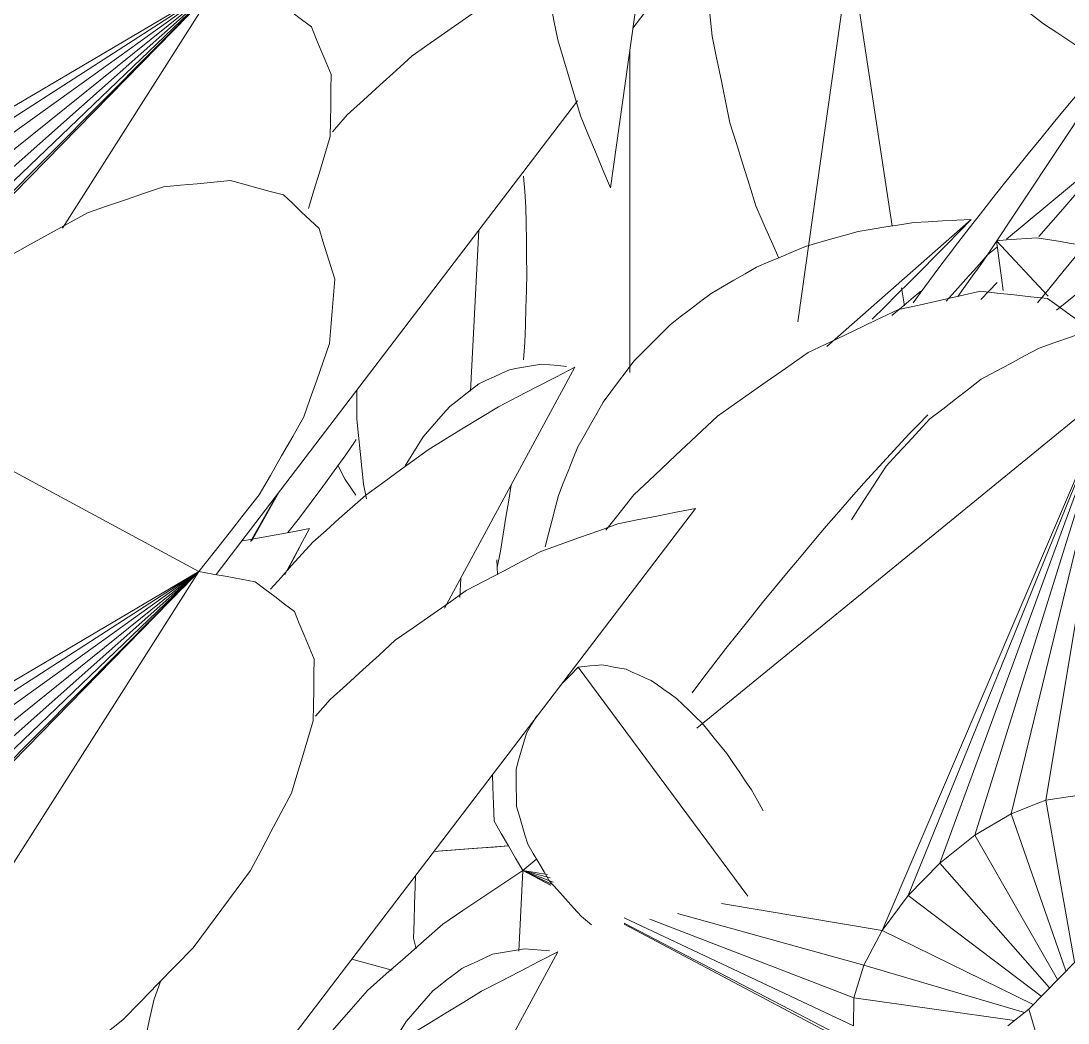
# Model space of a CAD drawing. Header units: metres. Extents: x 10.2 to 20.8, y -0.2 to 6.6.
# Drawn here: x 17.7481 to 17.8116, y 1.5762 to 1.6369 of the extents above; entities that cross this region are included whole.
import ezdxf

# ---------------------------------------------------------------- set-up
doc = ezdxf.new("R2010")
doc.units = ezdxf.units.M
for name, color, linetype, lineweight in [('Importações nas famílias', 250, 'Continuous', 5), ('Pilares estruturais', 7, 'Continuous', 5), ('Vegetação', 7, 'Continuous', 5)]:
    doc.layers.add(name, color=color, linetype=linetype, lineweight=lineweight)

# ---------------------------------------------------------------- blocks, each defined once
blk = doc.blocks.new('Planta_pergolado_12200 - plantas pergolado_skp_Component_12-V45-Corte 3')
at = {"layer": 'Importações nas famílias'}
for p, q in [((17.775349, 1.003883), (17.775853, 1.013652)), ((17.778646, 1.006848), (17.778568, 1.00578)), ((17.769035, 0.99736), (17.768852, 0.998256)), ((17.777164, 0.994189), (17.776957, 0.993209)), ((17.774704, 0.991377), (17.774765, 0.992566))]:
    blk.add_line(p, q, dxfattribs=at)
at = {"layer": 'Importações nas famílias', "flags": 128}
for points in [[(17.778564, 1.016913), (17.778631, 1.015979), (17.778697, 1.015045)], [(17.778697, 1.015045), (17.778715, 1.014043), (17.778733, 1.013041), (17.778751, 1.012039), (17.778768, 1.011037)], [(17.778768, 1.011037), (17.778738, 1.009989), (17.778707, 1.008942), (17.778677, 1.007895), (17.778646, 1.006848)], [(17.768454, 1.002192), (17.768455, 1.003177), (17.768455, 1.003956)], [(17.768852, 0.998256), (17.768753, 0.99924), (17.768653, 1.000224), (17.768554, 1.001208), (17.768454, 1.002192)], [(17.777815, 0.998204), (17.777667, 0.99729), (17.777499, 0.996257), (17.777331, 0.995223), (17.777164, 0.994189)]]:
    blk.add_lwpolyline(points, dxfattribs=at)
blk = doc.blocks.new('Planta_pergolado_12200 - plantas pergolado_skp_Component_12-V360-Corte 3')
at = {"layer": 'Importações nas famílias'}
blk.add_line((17.818733, 1.635234), (17.79597, 1.653798), dxfattribs=at)
at = {"layer": 'Importações nas famílias', "flags": 128}
for points in [[(17.798999, 1.654628), (17.7998, 1.654678), (17.800601, 1.654728), (17.801402, 1.654778), (17.802202, 1.654828)], [(17.802202, 1.654828), (17.803028, 1.65472), (17.803853, 1.654611), (17.804679, 1.654503), (17.805505, 1.654394)], [(17.79597, 1.653798), (17.796728, 1.654005), (17.797485, 1.654213), (17.798242, 1.65442), (17.798999, 1.654628)], [(17.805505, 1.654394), (17.806336, 1.65413), (17.807166, 1.653865), (17.807857, 1.653645)], [(17.796947, 1.651306), (17.796703, 1.651929), (17.796459, 1.652552), (17.796215, 1.653175), (17.79597, 1.653798)], [(17.810462, 1.652507), (17.811279, 1.652093), (17.812096, 1.651679)], [(17.812096, 1.651679), (17.81288, 1.651124), (17.813663, 1.65057), (17.814447, 1.650015), (17.815231, 1.649461)], [(17.798302, 1.648787), (17.797963, 1.649417), (17.797624, 1.650046), (17.797286, 1.650676), (17.796947, 1.651306)], [(17.815231, 1.649461), (17.815963, 1.648779), (17.816695, 1.648098), (17.817427, 1.647416), (17.818159, 1.646734)], [(17.80002, 1.646269), (17.79959, 1.646899), (17.799161, 1.647528), (17.798731, 1.648157), (17.798302, 1.648787)], [(17.802082, 1.643781), (17.801566, 1.644403), (17.801051, 1.645025), (17.800535, 1.645647), (17.80002, 1.646269)], [(17.804465, 1.64135), (17.80387, 1.641958), (17.803274, 1.642566), (17.802678, 1.643173), (17.802082, 1.643781)], [(17.807144, 1.639003), (17.806474, 1.63959), (17.805805, 1.640176), (17.805135, 1.640763), (17.804465, 1.64135)], [(17.810087, 1.636766), (17.809351, 1.637325), (17.808615, 1.637884), (17.807879, 1.638443), (17.807144, 1.639003)], [(17.813262, 1.634663), (17.812468, 1.635189), (17.811675, 1.635714), (17.810881, 1.63624), (17.810087, 1.636766)], [(17.816635, 1.632719), (17.815792, 1.633205), (17.814949, 1.633691), (17.814105, 1.634177), (17.813262, 1.634663)], [(17.819284, 1.631396), (17.818401, 1.631837), (17.817518, 1.632278), (17.816635, 1.632719)]]:
    blk.add_lwpolyline(points, dxfattribs=at)
blk = doc.blocks.new('Planta_pergolado_12200 - plantas pergolado_skp_Component_16-V362-Corte 3')
for name, p in [('Planta_pergolado_12200 - plantas pergolado_skp_Component_12-V360-Corte 3', (0, 0)), ('Planta_pergolado_12200 - plantas pergolado_skp_Component_12-V45-Corte 3', (0, 0.610611))]:
    blk.add_blockref(name, p)
blk = doc.blocks.new('Planta_pergolado_12200 - plantas pergolado_skp_-3067429-Corte 3')
at = {"layer": 'Importações nas famílias'}
blk.add_line((17.795196, 1.618702), (17.800129, 1.653691), dxfattribs=at)
blk.add_blockref('Planta_pergolado_12200 - plantas pergolado_skp_Component_16-V362-Corte 3', (0, 0))
blk = doc.blocks.new('Planta_pergolado_12200 - plantas pergolado_skp_Component_17-V503-Corte 3')
at = {"layer": 'Importações nas famílias'}
for p, q in [((17.789071, 1.594086), (17.814395, 1.614766)), ((17.814395, 1.614766), (17.800305, 1.581822)), ((17.801876, 1.583936), (17.814395, 1.614766)), ((17.80379, 1.585906), (17.814395, 1.614766)), ((17.814395, 1.614766), (17.805917, 1.587597)), ((17.814395, 1.614766), (17.808112, 1.588895)), ((17.810226, 1.589711), (17.814395, 1.614766)), ((17.835142, 1.603573), (17.809184, 1.577061)), ((17.810226, 1.589711), (17.812113, 1.589989)), ((17.809801, 1.589547), (17.808112, 1.588895)), ((17.809801, 1.589547), (17.810226, 1.589711)), ((17.810226, 1.589711), (17.811965, 1.579901)), ((17.808112, 1.588895), (17.805917, 1.587597)), ((17.81144, 1.579365), (17.808112, 1.588895)), ((17.805917, 1.587597), (17.80379, 1.585906)), ((17.810931, 1.578845), (17.805917, 1.587597)), ((17.778511, 1.585462), (17.779374, 1.586167)), ((17.80379, 1.585906), (17.801876, 1.583936)), ((17.810434, 1.578338), (17.80379, 1.585906)), ((17.778511, 1.585462), (17.778272, 1.58057)), ((17.780012, 1.585211), (17.778511, 1.585462)), ((17.780168, 1.585), (17.778511, 1.585462)), ((17.78035, 1.584754), (17.778511, 1.585462)), ((17.780404, 1.584573), (17.778511, 1.585462)), ((17.78022, 1.584573), (17.778511, 1.585462)), ((17.780189, 1.584573), (17.778511, 1.585462)), ((17.801876, 1.583936), (17.800305, 1.581822)), ((17.809945, 1.577838), (17.801876, 1.583936)), ((17.800305, 1.581822), (17.790555, 1.58345)), ((17.798564, 1.576047), (17.784654, 1.582577)), ((17.798591, 1.577739), (17.786208, 1.582501)), ((17.799184, 1.579709), (17.787896, 1.58285)), ((17.799106, 1.574749), (17.784654, 1.582266)), ((17.799964, 1.574098), (17.784654, 1.582207)), ((17.799184, 1.579709), (17.800305, 1.581822)), ((17.80946, 1.577342), (17.800305, 1.581822)), ((17.798591, 1.577739), (17.799184, 1.579709)), ((17.80893, 1.576859), (17.799184, 1.579709)), ((17.798564, 1.576047), (17.798591, 1.577739)), ((17.808318, 1.576372), (17.798591, 1.577739)), ((17.809184, 1.577061), (17.807909, 1.576047)), ((17.809184, 1.577061), (17.81208, 1.567351))]:
    blk.add_line(p, q, dxfattribs=at)
at = {"layer": 'Importações nas famílias', "flags": 128}
for points in [[(17.801288, 1.619442), (17.802533, 1.619721), (17.803778, 1.620001), (17.805022, 1.620281), (17.806267, 1.62056)], [(17.806267, 1.62056), (17.807281, 1.620447), (17.808296, 1.620333), (17.80931, 1.62022), (17.810324, 1.620106)], [(17.810324, 1.620106), (17.811021, 1.619609), (17.811719, 1.619112), (17.812416, 1.618615), (17.813085, 1.618138)], [(17.795813, 1.616846), (17.797182, 1.617495), (17.79855, 1.618144), (17.799919, 1.618793), (17.801288, 1.619442)], [(17.790309, 1.612994), (17.791685, 1.613957), (17.793061, 1.61492), (17.794437, 1.615883), (17.795813, 1.616846)], [(17.785247, 1.608217), (17.786512, 1.609411), (17.787778, 1.610606), (17.789043, 1.6118), (17.790309, 1.612994)], [(17.783548, 1.606069), (17.7842, 1.606893), (17.785247, 1.608217)], [(17.776772, 1.588441), (17.776737, 1.589479), (17.776702, 1.590516), (17.776677, 1.591271)], [(17.778511, 1.585462), (17.778076, 1.586206), (17.777641, 1.586951), (17.777207, 1.587696), (17.776772, 1.588441)], [(17.773664, 1.582207), (17.774875, 1.583021), (17.776087, 1.583834), (17.777299, 1.584648), (17.778511, 1.585462)], [(17.769098, 1.578176), (17.77024, 1.579184), (17.771381, 1.580192), (17.772522, 1.581199), (17.773664, 1.582207)], [(17.765126, 1.573643), (17.766119, 1.574776), (17.767112, 1.575909), (17.768105, 1.577043), (17.769098, 1.578176)]]:
    blk.add_lwpolyline(points, dxfattribs=at)
blk = doc.blocks.new('Planta_pergolado_12200 - plantas pergolado_skp_Component_16-V504-Corte 3')
blk.add_blockref('Planta_pergolado_12200 - plantas pergolado_skp_Component_17-V503-Corte 3', (0, 0))
blk = doc.blocks.new('Planta_pergolado_12200 - plantas pergolado_skp_Component_12-V113-Corte 3')
at = {"layer": 'Importações nas famílias'}
blk.add_line((17.966172, 0.582039), (17.95068, 0.553401), dxfattribs=at)
at = {"layer": 'Importações nas famílias', "flags": 128}
for points in [[(17.961532, 0.57964), (17.962692, 0.58024), (17.963852, 0.580839), (17.965012, 0.581439), (17.966172, 0.582039)], [(17.96415, 0.58222), (17.963662, 0.582135), (17.963174, 0.58205), (17.962686, 0.581966), (17.962198, 0.581881)], [(17.965667, 0.582084), (17.965161, 0.582129), (17.964655, 0.582175), (17.96415, 0.58222)], [(17.962198, 0.581881), (17.961733, 0.581667), (17.961268, 0.581453), (17.960804, 0.581239), (17.960339, 0.581025)], [(17.960339, 0.581025), (17.959902, 0.580684), (17.959466, 0.580344), (17.95903, 0.580003), (17.958593, 0.579662)], [(17.958593, 0.579662), (17.95819, 0.579199), (17.957787, 0.578735), (17.957384, 0.578271), (17.95698, 0.577808)], [(17.957273, 0.577032), (17.958337, 0.577684), (17.959402, 0.578336), (17.960467, 0.578988), (17.961532, 0.57964)], [(17.95698, 0.577808), (17.956615, 0.577226), (17.956249, 0.576645), (17.955884, 0.576063)], [(17.953493, 0.574276), (17.954438, 0.574965), (17.955383, 0.575654), (17.956328, 0.576343), (17.957273, 0.577032)], [(17.950283, 0.571436), (17.951086, 0.572146), (17.951888, 0.572856), (17.952691, 0.573566), (17.953493, 0.574276)], [(17.947717, 0.56858), (17.948359, 0.569294), (17.949, 0.570008), (17.949642, 0.570722), (17.950283, 0.571436)], [(17.945856, 0.565773), (17.946322, 0.566475), (17.946787, 0.567176), (17.947252, 0.567878), (17.947717, 0.56858)], [(17.944743, 0.563082), (17.945022, 0.563755), (17.9453, 0.564428), (17.945578, 0.5651), (17.945856, 0.565773)], [(17.944405, 0.56057), (17.944489, 0.561198), (17.944574, 0.561826), (17.944659, 0.562454), (17.944743, 0.563082)], [(17.944849, 0.558297), (17.944738, 0.558865), (17.944627, 0.559434), (17.944516, 0.560002), (17.944405, 0.56057)], [(17.946064, 0.556314), (17.94576, 0.55681), (17.945456, 0.557305), (17.945152, 0.557801), (17.944849, 0.558297)], [(17.948023, 0.55467), (17.947534, 0.555081), (17.947044, 0.555492), (17.946554, 0.555903), (17.946064, 0.556314)], [(17.95068, 0.553401), (17.950016, 0.553718), (17.949351, 0.554035), (17.948687, 0.554352), (17.948023, 0.55467)]]:
    blk.add_lwpolyline(points, dxfattribs=at)
blk = doc.blocks.new('Planta_pergolado_12200 - plantas pergolado_skp_Component_12-V114-Corte 3')
at = {"layer": 'Importações nas famílias'}
for p, q in [((17.974504, 0.608901), (17.940565, 0.564417)), ((17.951484, 0.596304), (17.952363, 0.597322)), ((17.941669, 0.5791), (17.942096, 0.58029))]:
    blk.add_line(p, q, dxfattribs=at)
at = {"layer": 'Importações nas famílias', "flags": 128}
for points in [[(17.96981, 0.607965), (17.970983, 0.608199), (17.972157, 0.608433), (17.97333, 0.608667), (17.974504, 0.608901)], [(17.965141, 0.606293), (17.966308, 0.606711), (17.967475, 0.607129), (17.968642, 0.607547), (17.96981, 0.607965)], [(17.960607, 0.603922), (17.96174, 0.604514), (17.962874, 0.605107), (17.964007, 0.6057), (17.965141, 0.606293)], [(17.956314, 0.600908), (17.957387, 0.601661), (17.95846, 0.602415), (17.959534, 0.603168), (17.960607, 0.603922)], [(17.952363, 0.597322), (17.953351, 0.598219), (17.954339, 0.599115), (17.955326, 0.600012), (17.956314, 0.600908)], [(17.940587, 0.57411), (17.940858, 0.575358), (17.941128, 0.576605), (17.941399, 0.577853), (17.941669, 0.5791)], [(17.940216, 0.569177), (17.940309, 0.570411), (17.940402, 0.571644), (17.940495, 0.572877), (17.940587, 0.57411)], [(17.940565, 0.564417), (17.940478, 0.565607), (17.940391, 0.566797), (17.940304, 0.567987), (17.940216, 0.569177)]]:
    blk.add_lwpolyline(points, dxfattribs=at)
blk = doc.blocks.new('Planta_pergolado_12200 - plantas pergolado_skp_Component_17-V512-Corte 3')
at = {"layer": 'Importações nas famílias'}
for p, q in [((17.758888, 1.603573), (17.738141, 1.614766)), ((17.758888, 1.603573), (17.732931, 1.577061)), ((17.758888, 1.603573), (17.735827, 1.567351)), ((17.73586, 1.589989), (17.758888, 1.603573)), ((17.758888, 1.603573), (17.737268, 1.581822)), ((17.758888, 1.603573), (17.737393, 1.589711)), ((17.758888, 1.603573), (17.738389, 1.583936)), ((17.758888, 1.603573), (17.738467, 1.588895)), ((17.758888, 1.603573), (17.738983, 1.585906)), ((17.758888, 1.603573), (17.739009, 1.587597)), ((17.758888, 1.603573), (17.757914, 1.60257))]:
    blk.add_line(p, q, dxfattribs=at)
at = {"layer": 'Importações nas famílias', "flags": 128}
for points in [[(17.752136, 1.625306), (17.753289, 1.625701), (17.754442, 1.626096), (17.755594, 1.62649), (17.756747, 1.626885)], [(17.756747, 1.626885), (17.757759, 1.626977), (17.758772, 1.62707), (17.759784, 1.627163), (17.760797, 1.627256)], [(17.760797, 1.627256), (17.7616, 1.62704), (17.762403, 1.626825), (17.763206, 1.626609), (17.76401, 1.626394)], [(17.76401, 1.626394), (17.764549, 1.625885), (17.765088, 1.625376), (17.765627, 1.624867), (17.766167, 1.624359)], [(17.747279, 1.622629), (17.748493, 1.623298), (17.749707, 1.623968), (17.750922, 1.624637), (17.752136, 1.625306)], [(17.766167, 1.624359), (17.766405, 1.623591), (17.766644, 1.622823), (17.766882, 1.622056), (17.767121, 1.621288)], [(17.767121, 1.621288), (17.767042, 1.620314), (17.766964, 1.61934), (17.766885, 1.618366), (17.766807, 1.617392)], [(17.766807, 1.617392), (17.766416, 1.616277), (17.766026, 1.615163), (17.765636, 1.614049), (17.765246, 1.612935)], [(17.765246, 1.612935), (17.764571, 1.611757), (17.763896, 1.610578), (17.763221, 1.6094), (17.762545, 1.608222)], [(17.762545, 1.608222), (17.761631, 1.607059), (17.760717, 1.605897), (17.759803, 1.604735), (17.758888, 1.603573)], [(17.758888, 1.603573), (17.759738, 1.603418), (17.760588, 1.603264), (17.761438, 1.60311), (17.762288, 1.602956)], [(17.762288, 1.602956), (17.762884, 1.602503), (17.763479, 1.602051), (17.764075, 1.601599), (17.764671, 1.601146)], [(17.764671, 1.601146), (17.764971, 1.600427), (17.765272, 1.599707), (17.765572, 1.598988), (17.765873, 1.598268)], [(17.765873, 1.598268), (17.765858, 1.59733), (17.765843, 1.596393), (17.765829, 1.595455), (17.765814, 1.594517)], [(17.765814, 1.594517), (17.765485, 1.593425), (17.765155, 1.592333), (17.764826, 1.591241), (17.764497, 1.590149)], [(17.764497, 1.590149), (17.763875, 1.588977), (17.763254, 1.587805), (17.762633, 1.586634), (17.762012, 1.585462)], [(17.762012, 1.585462), (17.761141, 1.58429), (17.76027, 1.583118), (17.759399, 1.581946), (17.758528, 1.580774)], [(17.758528, 1.580774), (17.757467, 1.579682), (17.756405, 1.57859), (17.755344, 1.577498), (17.754283, 1.576406)], [(17.754283, 1.576406), (17.753104, 1.575468), (17.751925, 1.574531), (17.750745, 1.573593), (17.749566, 1.572655)]]:
    blk.add_lwpolyline(points, dxfattribs=at)
blk = doc.blocks.new('Planta_pergolado_12200 - plantas pergolado_skp_Component_16-V513-Corte 3')
for name, p in [('Planta_pergolado_12200 - plantas pergolado_skp_Component_17-V512-Corte 3', (0, 0)), ('Planta_pergolado_12200 - plantas pergolado_skp_Component_12-V114-Corte 3', (-0.185524, 0.998495)), ('Planta_pergolado_12200 - plantas pergolado_skp_Component_12-V113-Corte 3', (-0.185524, 0.998495))]:
    blk.add_blockref(name, p)
blk = doc.blocks.new('Planta_pergolado_12200 - plantas pergolado_skp_-V514-Corte 3')
for name in ['Planta_pergolado_12200 - plantas pergolado_skp_Component_16-V513-Corte 3', 'Planta_pergolado_12200 - plantas pergolado_skp_Component_16-V504-Corte 3']:
    blk.add_blockref(name, (0, 0))
blk = doc.blocks.new('Planta_pergolado_12200 - plantas pergolado_skp_-3067431-Corte 3')
blk.add_blockref('Planta_pergolado_12200 - plantas pergolado_skp_-V514-Corte 3', (0, 0))
blk = doc.blocks.new('Planta_pergolado_12200 - plantas pergolado_skp_-3067432-Corte 3')
for name in ['Planta_pergolado_12200 - plantas pergolado_skp_-3067431-Corte 3', 'Planta_pergolado_12200 - plantas pergolado_skp_-3067429-Corte 3']:
    blk.add_blockref(name, (0, 0))
blk = doc.blocks.new('Planta_pergolado_12200 - plantas pergolado_skp_Component_12-V674-Corte 3')
at = {"layer": 'Importações nas famílias'}
for p, q in [((17.781871, 1.597775), (17.79216, 1.58389)), ((17.78269, 1.582163), (17.782068, 1.582664))]:
    blk.add_line(p, q, dxfattribs=at)
at = {"layer": 'Importações nas famílias', "flags": 128}
for points in [[(17.780934, 1.596819), (17.781403, 1.597297), (17.781871, 1.597775)], [(17.781871, 1.597775), (17.782228, 1.597811), (17.782585, 1.597847), (17.782941, 1.597883), (17.783298, 1.59792)], [(17.783298, 1.59792), (17.783668, 1.597852), (17.784038, 1.597784), (17.784408, 1.597717), (17.784778, 1.597649)], [(17.784778, 1.597649), (17.785156, 1.597479), (17.785535, 1.597308), (17.785914, 1.597138), (17.786293, 1.596967)], [(17.786293, 1.596967), (17.786677, 1.596696), (17.78706, 1.596424), (17.787444, 1.596152), (17.787827, 1.595881)], [(17.787827, 1.595881), (17.788211, 1.595511), (17.788596, 1.595142), (17.78898, 1.594772), (17.789364, 1.594402)], [(17.778733, 1.593784), (17.779049, 1.594304), (17.779365, 1.594824)], [(17.789364, 1.594402), (17.789744, 1.593939), (17.790125, 1.593475), (17.790505, 1.593012), (17.790885, 1.592548)], [(17.778108, 1.591587), (17.778264, 1.592136), (17.77842, 1.592686), (17.778577, 1.593235), (17.778733, 1.593784)], [(17.790885, 1.592548), (17.791258, 1.591996), (17.79163, 1.591444), (17.792003, 1.590891), (17.792375, 1.590339)], [(17.778138, 1.589324), (17.77813, 1.589889), (17.778123, 1.590455), (17.778115, 1.591021), (17.778108, 1.591587)], [(17.792375, 1.590339), (17.792735, 1.589704), (17.793095, 1.589069)], [(17.778821, 1.587046), (17.77865, 1.587616), (17.778479, 1.588185), (17.778308, 1.588754), (17.778138, 1.589324)], [(17.780141, 1.584809), (17.779811, 1.585368), (17.779481, 1.585928), (17.779151, 1.586487), (17.778821, 1.587046)], [(17.782068, 1.582664), (17.781586, 1.5832), (17.781104, 1.583736), (17.780623, 1.584273), (17.780141, 1.584809)]]:
    blk.add_lwpolyline(points, dxfattribs=at)
blk = doc.blocks.new('Planta_pergolado_12200 - plantas pergolado_skp_Component_12-V676-Corte 3')
at = {"layer": 'Importações nas famílias'}
for p, q in [((17.817663, 1.619188), (17.81628, 1.61661)), ((17.816704, 1.617365), (17.816422, 1.616833))]:
    blk.add_line(p, q, dxfattribs=at)
at = {"layer": 'Importações nas famílias', "flags": 128}
for points in [[(17.813624, 1.618443), (17.814634, 1.618629), (17.815644, 1.618815), (17.816653, 1.619002), (17.817663, 1.619188)], [(17.809808, 1.617109), (17.810762, 1.617443), (17.811716, 1.617776), (17.81267, 1.618109), (17.813624, 1.618443)], [(17.817183, 1.618276), (17.816943, 1.617821), (17.816704, 1.617365)], [(17.806303, 1.615219), (17.80718, 1.615692), (17.808056, 1.616164), (17.808932, 1.616637), (17.809808, 1.617109)], [(17.803193, 1.612817), (17.80397, 1.613417), (17.804748, 1.614018), (17.805526, 1.614619), (17.806303, 1.615219)], [(17.800549, 1.609958), (17.80121, 1.610673), (17.801871, 1.611388), (17.802532, 1.612102), (17.803193, 1.612817)], [(17.798434, 1.606711), (17.798963, 1.607523), (17.799491, 1.608335), (17.80002, 1.609147), (17.800549, 1.609958)]]:
    blk.add_lwpolyline(points, dxfattribs=at)
blk = doc.blocks.new('Planta_pergolado_12200 - plantas pergolado_skp_Component_17-V678-Corte 3')
at = {"layer": 'Importações nas famílias'}
for p, q in [((17.810862, 1.619418), (17.81787, 1.625063)), ((17.814089, 1.618404), (17.81787, 1.625063)), ((17.81416, 1.618423), (17.81787, 1.625063)), ((17.816358, 1.618947), (17.817062, 1.619842))]:
    blk.add_line(p, q, dxfattribs=at)
at = {"layer": 'Importações nas famílias', "flags": 128}
for points in [[(17.820472, 1.632098), (17.819875, 1.631486), (17.819278, 1.630874), (17.818681, 1.630262)], [(17.818681, 1.630262), (17.817976, 1.629486), (17.817271, 1.628709), (17.816566, 1.627933), (17.815861, 1.627156)], [(17.820406, 1.628465), (17.820903, 1.629181), (17.821399, 1.629898)], [(17.821892, 1.628924), (17.821431, 1.628528), (17.82097, 1.628131), (17.820509, 1.627735)], [(17.81787, 1.625063), (17.818504, 1.625913), (17.819138, 1.626764), (17.819772, 1.627614), (17.820406, 1.628465)], [(17.820509, 1.627735), (17.81985, 1.627067), (17.81919, 1.626399), (17.81853, 1.625731), (17.81787, 1.625063)], [(17.815861, 1.627156), (17.815096, 1.626268), (17.814331, 1.62538), (17.813565, 1.624492), (17.8128, 1.623603)], [(17.819877, 1.623651), (17.820396, 1.624418), (17.820914, 1.625186), (17.821433, 1.625953)], [(17.8128, 1.623603), (17.812027, 1.622664), (17.811254, 1.621725), (17.810481, 1.620785), (17.809707, 1.619846)], [(17.817062, 1.619842), (17.817766, 1.620795), (17.81847, 1.621747), (17.819173, 1.622699), (17.819877, 1.623651)], [(17.803076, 1.613059), (17.802506, 1.612485), (17.801936, 1.611912)], [(17.801936, 1.611912), (17.801249, 1.611164), (17.800561, 1.610417), (17.799874, 1.609669), (17.799187, 1.608922)], [(17.799187, 1.608922), (17.79843, 1.608051), (17.797673, 1.607181), (17.796915, 1.60631), (17.796158, 1.60544)], [(17.796158, 1.60544), (17.795382, 1.604506), (17.794607, 1.603571), (17.793831, 1.602637), (17.793055, 1.601703)], [(17.793055, 1.601703), (17.792313, 1.600769), (17.791572, 1.599835), (17.79083, 1.598901), (17.790089, 1.597966)], [(17.790089, 1.597966), (17.789432, 1.597096), (17.788775, 1.596225)]]:
    blk.add_lwpolyline(points, dxfattribs=at)
blk = doc.blocks.new('Planta_pergolado_12200 - plantas pergolado_skp_Component_16-V679-Corte 3')
for name in ['Planta_pergolado_12200 - plantas pergolado_skp_Component_17-V678-Corte 3', 'Planta_pergolado_12200 - plantas pergolado_skp_Component_12-V676-Corte 3', 'Planta_pergolado_12200 - plantas pergolado_skp_Component_12-V674-Corte 3']:
    blk.add_blockref(name, (0, 0))
blk = doc.blocks.new('Planta_pergolado_12200 - plantas pergolado_skp_-3067436-Corte 3')
blk.add_blockref('Planta_pergolado_12200 - plantas pergolado_skp_Component_16-V679-Corte 3', (0, 0))
blk = doc.blocks.new('Planta_pergolado_12200 - plantas pergolado_skp_Component_12-V524-Corte 3')
at = {"layer": 'Importações nas famílias'}
for p, q in [((17.765581, 0.99556), (17.764093, 0.992786)), ((17.764621, 0.993737), (17.76434, 0.993205))]:
    blk.add_line(p, q, dxfattribs=at)
at = {"layer": 'Importações nas famílias', "flags": 128}
for points in [[(17.761542, 0.994815), (17.762552, 0.995001), (17.763561, 0.995187), (17.764571, 0.995374), (17.765581, 0.99556)], [(17.765101, 0.994649), (17.764861, 0.994193), (17.764621, 0.993737)]]:
    blk.add_lwpolyline(points, dxfattribs=at)
blk = doc.blocks.new('Planta_pergolado_12200 - plantas pergolado_skp_Component_17-V809-Corte 3')
at = {"layer": 'Importações nas famílias'}
for p, q in [((17.762078, 1.605406), (17.763752, 1.608402)), ((17.762007, 1.605387), (17.763623, 1.608233)), ((17.764276, 1.605931), (17.76498, 1.606826))]:
    blk.add_line(p, q, dxfattribs=at)
at = {"layer": 'Importações nas famílias', "flags": 128}
for points in [[(17.767795, 1.610634), (17.768313, 1.611402), (17.768426, 1.611569)], [(17.76498, 1.606826), (17.765683, 1.607778), (17.766387, 1.60873), (17.767091, 1.609682), (17.767795, 1.610634)]]:
    blk.add_lwpolyline(points, dxfattribs=at)
blk = doc.blocks.new('Planta_pergolado_12200 - plantas pergolado_skp_Component_16-V810-Corte 3')
for name, p in [('Planta_pergolado_12200 - plantas pergolado_skp_Component_17-V809-Corte 3', (0, 0)), ('Planta_pergolado_12200 - plantas pergolado_skp_Component_12-V524-Corte 3', (0, 0.610611))]:
    blk.add_blockref(name, p)
blk = doc.blocks.new('Planta_pergolado_12200 - plantas pergolado_skp_Component_12-V853-Corte 3')
at = {"layer": 'Importações nas famílias'}
blk.add_line((17.796938, 1.617197), (17.805698, 1.624908), dxfattribs=at)
at = {"layer": 'Importações nas famílias', "flags": 128}
for points in [[(17.80221, 1.624726), (17.803082, 1.624771), (17.803954, 1.624817), (17.804826, 1.624862), (17.805698, 1.624908)], [(17.805698, 1.624908), (17.804958, 1.624152), (17.804218, 1.623396), (17.803477, 1.622641), (17.802737, 1.621885)], [(17.798852, 1.624179), (17.799692, 1.624315), (17.800531, 1.624452), (17.801371, 1.624589), (17.80221, 1.624726)], [(17.795663, 1.623272), (17.79646, 1.623499), (17.797257, 1.623725), (17.798055, 1.623952), (17.798852, 1.624179)], [(17.792676, 1.622017), (17.793423, 1.622331), (17.794169, 1.622644), (17.794916, 1.622958), (17.795663, 1.623272)], [(17.789926, 1.620426), (17.790613, 1.620824), (17.791301, 1.621221), (17.791988, 1.621619), (17.792676, 1.622017)], [(17.802737, 1.621885), (17.801977, 1.621127), (17.801217, 1.62037), (17.800457, 1.619612), (17.799697, 1.618854)], [(17.787442, 1.618518), (17.788063, 1.618995), (17.788684, 1.619472), (17.789305, 1.619949), (17.789926, 1.620426)], [(17.785254, 1.616314), (17.785801, 1.616865), (17.786348, 1.617416), (17.786895, 1.617967), (17.787442, 1.618518)], [(17.783384, 1.613838), (17.783851, 1.614457), (17.784319, 1.615076), (17.784786, 1.615695), (17.785254, 1.616314)], [(17.781854, 1.611117), (17.782236, 1.611797), (17.782619, 1.612477), (17.783001, 1.613157), (17.783384, 1.613838)], [(17.78068, 1.608183), (17.780973, 1.608916), (17.781267, 1.60965), (17.78156, 1.610384), (17.781854, 1.611117)], [(17.779876, 1.605067), (17.780077, 1.605846), (17.780278, 1.606625), (17.780479, 1.607404), (17.78068, 1.608183)]]:
    blk.add_lwpolyline(points, dxfattribs=at)
blk = doc.blocks.new('Planta_pergolado_12200 - plantas pergolado_skp_Component_12-V857-Corte 3')
at = {"layer": 'Importações nas famílias'}
blk.add_line((17.810365, 1.620248), (17.807234, 1.62362), dxfattribs=at)
at = {"layer": 'Importações nas famílias', "flags": 128}
for points in [[(17.807234, 1.62362), (17.807844, 1.623665), (17.808453, 1.623709), (17.809062, 1.623753), (17.809672, 1.623798)], [(17.807644, 1.620605), (17.807541, 1.621359), (17.807439, 1.622113), (17.807337, 1.622867), (17.807234, 1.62362)], [(17.809672, 1.623798), (17.810327, 1.623689), (17.810982, 1.623581), (17.811638, 1.623472), (17.812293, 1.623363)], [(17.817837, 1.620715), (17.818535, 1.620176), (17.819233, 1.619638)]]:
    blk.add_lwpolyline(points, dxfattribs=at)
blk = doc.blocks.new('Planta_pergolado_12200 - plantas pergolado_skp_Component_17-V858-Corte 3')
at = {"layer": 'Importações nas famílias'}
for p, q in [((17.853282, 1.680539), (17.852853, 1.680116)), ((17.843425, 1.669623), (17.842817, 1.668886)), ((17.832826, 1.658616), (17.832232, 1.657923)), ((17.831364, 1.655241), (17.828335, 1.65165)), ((17.831082, 1.648555), (17.830553, 1.647563)), ((17.831066, 1.648312), (17.830671, 1.647563)), ((17.835956, 1.639417), (17.835905, 1.640002)), ((17.835956, 1.639417), (17.835924, 1.640034)), ((17.806684, 1.622753), (17.81425, 1.634154)), ((17.817949, 1.632117), (17.807844, 1.623717)), ((17.807284, 1.623252), (17.806684, 1.622753)), ((17.806684, 1.622753), (17.807284, 1.623251)), ((17.802598, 1.620446), (17.802182, 1.619851))]:
    blk.add_line(p, q, dxfattribs=at)
at = {"layer": 'Importações nas famílias', "flags": 128}
for points in [[(17.854267, 1.681308), (17.85402, 1.681115), (17.853774, 1.680923), (17.853528, 1.680731), (17.853282, 1.680539)], [(17.853838, 1.679923), (17.853993, 1.680217), (17.854147, 1.68051), (17.854302, 1.680804), (17.854457, 1.681097)], [(17.854457, 1.681097), (17.854409, 1.68115), (17.854362, 1.681202), (17.854314, 1.681255), (17.854267, 1.681308)], [(17.851568, 1.678845), (17.850987, 1.678218), (17.850406, 1.677592), (17.849825, 1.676965), (17.849244, 1.676339)], [(17.852454, 1.677864), (17.8528, 1.678379), (17.853146, 1.678894), (17.853492, 1.679408)], [(17.850398, 1.675062), (17.850912, 1.675762), (17.851426, 1.676463), (17.85194, 1.677164), (17.852454, 1.677864)], [(17.849244, 1.676339), (17.848549, 1.675553), (17.847855, 1.674766), (17.847161, 1.67398), (17.846466, 1.673194)], [(17.84781, 1.671706), (17.848457, 1.672545), (17.849104, 1.673384), (17.849751, 1.674223), (17.850398, 1.675062)], [(17.846466, 1.673194), (17.845706, 1.672301), (17.844946, 1.671408), (17.844185, 1.670515), (17.843425, 1.669623)], [(17.846358, 1.66989), (17.847075, 1.670786), (17.84781, 1.671706)], [(17.829975, 1.655291), (17.829199, 1.654356), (17.828424, 1.653422), (17.827793, 1.652663)], [(17.813769, 1.63446), (17.812994, 1.633532), (17.812219, 1.632604), (17.811443, 1.631677), (17.810668, 1.630749)], [(17.810668, 1.630749), (17.809911, 1.629814), (17.809153, 1.628879), (17.808396, 1.627944), (17.807639, 1.627009)], [(17.812706, 1.62721), (17.813479, 1.628129), (17.814227, 1.629019)], [(17.807639, 1.627009), (17.80695, 1.62613), (17.806262, 1.625252), (17.805574, 1.624373), (17.804886, 1.623495)], [(17.8098, 1.623867), (17.810526, 1.624703), (17.811253, 1.625538), (17.81198, 1.626374), (17.812706, 1.62721)], [(17.804886, 1.623495), (17.804314, 1.622732), (17.803742, 1.62197), (17.80317, 1.621208), (17.802598, 1.620446)], [(17.804171, 1.619957), (17.80472, 1.620568), (17.805375, 1.621296), (17.806029, 1.622024), (17.806684, 1.622753)], [(17.806684, 1.622753), (17.806233, 1.622121), (17.805783, 1.62149), (17.805332, 1.620858), (17.804882, 1.620227)], [(17.806286, 1.620064), (17.806779, 1.620573), (17.807273, 1.621082)]]:
    blk.add_lwpolyline(points, dxfattribs=at)
blk = doc.blocks.new('Planta_pergolado_12200 - plantas pergolado_skp_Component_16-V859-Corte 3')
for name in ['Planta_pergolado_12200 - plantas pergolado_skp_Component_17-V858-Corte 3', 'Planta_pergolado_12200 - plantas pergolado_skp_Component_12-V853-Corte 3', 'Planta_pergolado_12200 - plantas pergolado_skp_Component_12-V857-Corte 3']:
    blk.add_blockref(name, (0, 0))
blk = doc.blocks.new('Planta_pergolado_12200 - plantas pergolado_skp_-3067440-Corte 3')
for name in ['Planta_pergolado_12200 - plantas pergolado_skp_Component_16-V859-Corte 3', 'Planta_pergolado_12200 - plantas pergolado_skp_Component_16-V810-Corte 3']:
    blk.add_blockref(name, (0, 0))
blk = doc.blocks.new('Planta_pergolado_12200 - plantas pergolado_skp_Component_12-V618-Corte 3')
at = {"layer": 'Importações nas famílias'}
blk.add_line((17.777641, 0.976328), (17.773116, 0.975992), dxfattribs=at)
at = {"layer": 'Importações nas famílias', "flags": 128}
for points in [[(17.773619, 0.976033), (17.774672, 0.976111), (17.775725, 0.976189)], [(17.775725, 0.976189), (17.776737, 0.976264), (17.777641, 0.976331)]]:
    blk.add_lwpolyline(points, dxfattribs=at)
blk = doc.blocks.new('Planta_pergolado_12200 - plantas pergolado_skp_Component_16-V901-Corte 3')
blk.add_blockref('Planta_pergolado_12200 - plantas pergolado_skp_Component_12-V618-Corte 3', (0, 0.610611))
blk = doc.blocks.new('Planta_pergolado_12200 - plantas pergolado_skp_Component_12-V690-Corte 3')
at = {"layer": 'Importações nas famílias'}
blk.add_line((17.781679, 1.005346), (17.773776, 0.990738), dxfattribs=at)
at = {"layer": 'Importações nas famílias', "flags": 128}
for points in [[(17.779656, 1.005528), (17.779168, 1.005443), (17.77868, 1.005358), (17.778192, 1.005273), (17.777704, 1.005189)], [(17.781173, 1.005392), (17.780668, 1.005437), (17.780162, 1.005482), (17.779656, 1.005528)], [(17.777704, 1.005189), (17.77724, 1.004975), (17.776775, 1.004761), (17.77631, 1.004547), (17.775845, 1.004333)], [(17.777039, 1.002948), (17.778199, 1.003548), (17.779359, 1.004147), (17.780519, 1.004747), (17.781679, 1.005346)], [(17.775845, 1.004333), (17.775409, 1.003992), (17.774973, 1.003652), (17.774536, 1.003311), (17.7741, 1.00297)], [(17.7741, 1.00297), (17.773697, 1.002507), (17.773293, 1.002043), (17.77289, 1.001579), (17.772487, 1.001116)], [(17.772779, 1.00034), (17.773844, 1.000992), (17.774909, 1.001644), (17.775974, 1.002296), (17.777039, 1.002948)], [(17.772487, 1.001116), (17.772121, 1.000534), (17.771756, 0.999953), (17.77139, 0.999371)], [(17.769, 0.997584), (17.769945, 0.998273), (17.77089, 0.998962), (17.771834, 0.999651), (17.772779, 1.00034)], [(17.76579, 0.994744), (17.766592, 0.995454), (17.767395, 0.996164), (17.768197, 0.996874), (17.769, 0.997584)], [(17.763224, 0.991887), (17.763865, 0.992602), (17.764507, 0.993316), (17.765148, 0.99403), (17.76579, 0.994744)]]:
    blk.add_lwpolyline(points, dxfattribs=at)
blk = doc.blocks.new('Planta_pergolado_12200 - plantas pergolado_skp_Component_12-V691-Corte 3')
at = {"layer": 'Importações nas famílias'}
for p, q in [((17.79001, 1.032208), (17.785187, 1.025886)), ((17.781825, 1.021479), (17.759924, 0.992773)), ((17.766991, 1.019612), (17.76787, 1.02063))]:
    blk.add_line(p, q, dxfattribs=at)
at = {"layer": 'Importações nas famílias', "flags": 128}
for points in [[(17.78649, 1.031507), (17.787663, 1.031741), (17.788837, 1.031975), (17.79001, 1.032208)], [(17.776113, 1.027229), (17.777247, 1.027822), (17.77838, 1.028415), (17.779514, 1.029008)], [(17.771821, 1.024216), (17.772894, 1.024969), (17.773967, 1.025723), (17.77504, 1.026476), (17.776113, 1.027229)], [(17.76787, 1.02063), (17.768858, 1.021526), (17.769845, 1.022423), (17.770833, 1.023319), (17.771821, 1.024216)]]:
    blk.add_lwpolyline(points, dxfattribs=at)
blk = doc.blocks.new('Planta_pergolado_12200 - plantas pergolado_skp_Component_17-V965-Corte 3')
at = {"layer": 'Importações nas famílias'}
for p, q in [((17.759919, 1.638996), (17.739419, 1.61936)), ((17.759919, 1.638996), (17.739581, 1.618225)), ((17.759919, 1.638996), (17.739986, 1.618943)), ((17.759919, 1.638996), (17.740013, 1.62133)), ((17.759919, 1.638996), (17.74004, 1.623021)), ((17.759919, 1.638996), (17.741553, 1.625797)), ((17.759919, 1.638996), (17.742018, 1.627453)), ((17.743271, 1.629177), (17.759919, 1.638996)), ((17.759919, 1.638996), (17.750608, 1.624372))]:
    blk.add_line(p, q, dxfattribs=at)
at = {"layer": 'Importações nas famílias', "flags": 128}
for points in [[(17.763319, 1.638379), (17.763914, 1.637927), (17.76451, 1.637475), (17.765105, 1.637022), (17.765701, 1.63657)], [(17.765701, 1.63657), (17.766002, 1.635851), (17.766302, 1.635131), (17.766603, 1.634411), (17.766904, 1.633692)], [(17.766904, 1.633692), (17.766889, 1.632754), (17.766874, 1.631816), (17.766859, 1.630879), (17.766844, 1.629941)], [(17.766844, 1.629941), (17.766515, 1.628849), (17.766186, 1.627757), (17.765856, 1.626665), (17.765527, 1.625573)]]:
    blk.add_lwpolyline(points, dxfattribs=at)
blk = doc.blocks.new('Planta_pergolado_12200 - plantas pergolado_skp_Component_16-V966-Corte 3')
for name, p in [('Planta_pergolado_12200 - plantas pergolado_skp_Component_17-V965-Corte 3', (0, 0)), ('Planta_pergolado_12200 - plantas pergolado_skp_Component_12-V691-Corte 3', (0, 0.610611)), ('Planta_pergolado_12200 - plantas pergolado_skp_Component_12-V690-Corte 3', (0, 0.610611))]:
    blk.add_blockref(name, p)
blk = doc.blocks.new('Planta_pergolado_12200 - plantas pergolado_skp_Component_12-V982-Corte 3')
at = {"layer": 'Importações nas famílias'}
for p, q in [((17.783827, 1.626822), (17.79134, 1.680277)), ((17.789821, 1.679828), (17.789229, 1.679068)), ((17.789229, 1.679068), (17.788687, 1.678149))]:
    blk.add_line(p, q, dxfattribs=at)
at = {"layer": 'Importações nas famílias', "flags": 128}
for points in [[(17.788628, 1.678232), (17.789371, 1.679201), (17.790113, 1.680169), (17.790853, 1.681135)], [(17.78602, 1.674056), (17.786672, 1.6751), (17.787324, 1.676144), (17.787976, 1.677188), (17.788628, 1.678232)], [(17.783801, 1.669624), (17.784356, 1.670732), (17.784911, 1.67184), (17.785465, 1.672948), (17.78602, 1.674056)], [(17.781996, 1.664985), (17.782448, 1.666145), (17.782899, 1.667305), (17.78335, 1.668464), (17.783801, 1.669624)], [(17.780626, 1.660191), (17.780968, 1.661389), (17.781311, 1.662588), (17.781654, 1.663787), (17.781996, 1.664985)], [(17.779704, 1.655294), (17.779935, 1.656518), (17.780165, 1.657743), (17.780395, 1.658967), (17.780626, 1.660191)], [(17.779242, 1.65035), (17.779358, 1.651586), (17.779473, 1.652822), (17.779589, 1.654058), (17.779704, 1.655294)], [(17.779245, 1.645413), (17.779245, 1.646648), (17.779244, 1.647882), (17.779243, 1.649116), (17.779242, 1.65035)], [(17.779713, 1.640539), (17.779596, 1.641757), (17.779479, 1.642976), (17.779362, 1.644195), (17.779245, 1.645413)], [(17.78064, 1.63578), (17.780408, 1.63697), (17.780177, 1.63816), (17.779945, 1.639349), (17.779713, 1.640539)], [(17.782017, 1.631191), (17.781672, 1.632338), (17.781328, 1.633486), (17.780984, 1.634633), (17.78064, 1.63578)], [(17.783827, 1.626822), (17.783374, 1.627914), (17.782922, 1.629007), (17.782469, 1.630099), (17.782017, 1.631191)]]:
    blk.add_lwpolyline(points, dxfattribs=at)
blk = doc.blocks.new('Planta_pergolado_12200 - plantas pergolado_skp_Component_16-V987-Corte 3')
blk.add_blockref('Planta_pergolado_12200 - plantas pergolado_skp_Component_12-V982-Corte 3', (0, 0))
blk = doc.blocks.new('Planta_pergolado_12200 - plantas pergolado_skp_-V996-Corte 3')
for name in ['Planta_pergolado_12200 - plantas pergolado_skp_Component_16-V987-Corte 3', 'Planta_pergolado_12200 - plantas pergolado_skp_Component_16-V966-Corte 3']:
    blk.add_blockref(name, (0, 0))
blk = doc.blocks.new('Planta_pergolado_12200 - plantas pergolado_skp_-3067442-Corte 3')
for name in ['Planta_pergolado_12200 - plantas pergolado_skp_-V996-Corte 3', 'Planta_pergolado_12200 - plantas pergolado_skp_Component_16-V901-Corte 3']:
    blk.add_blockref(name, (0, 0))
blk = doc.blocks.new('Planta_pergolado_12200 - plantas pergolado_skp_-3067443-Corte 3')
for name in ['Planta_pergolado_12200 - plantas pergolado_skp_-3067442-Corte 3', 'Planta_pergolado_12200 - plantas pergolado_skp_-3067440-Corte 3', 'Planta_pergolado_12200 - plantas pergolado_skp_-3067436-Corte 3']:
    blk.add_blockref(name, (0, 0))
blk = doc.blocks.new('Planta_pergolado_12200 - plantas pergolado_skp_Component_12-V1410-Corte 3')
at = {"layer": 'Importações nas famílias'}
for p, q in [((17.794705, 1.665387), (17.795847, 1.657869)), ((17.796748, 1.651929), (17.800913, 1.624493)), ((17.789458, 1.641376), (17.789459, 1.642097)), ((17.801479, 1.620762), (17.801646, 1.619665))]:
    blk.add_line(p, q, dxfattribs=at)
at = {"layer": 'Importações nas famílias', "flags": 128}
for points in [[(17.792659, 1.661347), (17.79317, 1.662357), (17.793682, 1.663367), (17.794194, 1.664377), (17.794705, 1.665387)], [(17.79108, 1.656815), (17.791475, 1.657948), (17.791869, 1.659081), (17.792264, 1.660214), (17.792659, 1.661347)], [(17.790005, 1.651898), (17.790274, 1.653127), (17.790542, 1.654356), (17.790811, 1.655585), (17.79108, 1.656815)], [(17.789774, 1.649693), (17.789869, 1.650601), (17.790005, 1.651898)], [(17.789459, 1.64271), (17.789459, 1.644043), (17.78946, 1.645377), (17.78946, 1.646552)], [(17.789999, 1.636018), (17.789864, 1.637358), (17.789729, 1.638697), (17.789594, 1.640036), (17.789458, 1.641376)], [(17.791069, 1.630763), (17.790802, 1.632077), (17.790534, 1.633391), (17.790267, 1.634704), (17.789999, 1.636018)], [(17.792645, 1.625734), (17.792251, 1.626991), (17.791857, 1.628249), (17.791463, 1.629506), (17.791069, 1.630763)], [(17.794028, 1.622563), (17.793666, 1.623392), (17.793155, 1.624563), (17.792645, 1.625734)]]:
    blk.add_lwpolyline(points, dxfattribs=at)
blk = doc.blocks.new('Planta_pergolado_12200 - plantas pergolado_skp_Component_12-V1413-Corte 3')
at = {"layer": 'Importações nas famílias', "flags": 128}
blk.add_lwpolyline([(17.802644, 1.62056), (17.802057, 1.620069), (17.80147, 1.619578), (17.800883, 1.619088)], dxfattribs=at)
blk = doc.blocks.new('Planta_pergolado_12200 - plantas pergolado_skp_Component_17-V1414-Corte 3')
at = {"layer": 'Importações nas famílias'}
blk.add_line((17.771888, 1.581351), (17.772059, 1.580717), dxfattribs=at)
at = {"layer": 'Importações nas famílias', "flags": 128}
blk.add_lwpolyline([(17.77202, 1.585166), (17.771996, 1.584467), (17.77196, 1.583428), (17.771924, 1.582389), (17.771888, 1.581351)], dxfattribs=at)
blk = doc.blocks.new('Planta_pergolado_12200 - plantas pergolado_skp_Component_16-V1415-Corte 3')
for name in ['Planta_pergolado_12200 - plantas pergolado_skp_Component_12-V1410-Corte 3', 'Planta_pergolado_12200 - plantas pergolado_skp_Component_12-V1413-Corte 3', 'Planta_pergolado_12200 - plantas pergolado_skp_Component_17-V1414-Corte 3']:
    blk.add_blockref(name, (0, 0))
blk = doc.blocks.new('Planta_pergolado_12200 - plantas pergolado_skp_Component_12-V1427-Corte 3')
at = {"layer": 'Importações nas famílias'}
for p, q in [((17.767744, 1.609144), (17.767299, 1.610013)), ((17.768392, 1.608193), (17.767744, 1.609144)), ((17.776952, 1.604276), (17.776991, 1.603384))]:
    blk.add_line(p, q, dxfattribs=at)
blk = doc.blocks.new('Planta_pergolado_12200 - plantas pergolado_skp_Component_17-V1430-Corte 3')
at = {"layer": 'Importações nas famílias'}
for p, q in [((17.768145, 1.580087), (17.770599, 1.579407)), ((17.766785, 1.575482), (17.763795, 1.574386)), ((17.766525, 1.575574), (17.764055, 1.574727)), ((17.751732, 1.574398), (17.755023, 1.571572)), ((17.755242, 1.571817), (17.751963, 1.574565)), ((17.762879, 1.573185), (17.766121, 1.574614)), ((17.762164, 1.571022), (17.76437, 1.572324)), ((17.755023, 1.571572), (17.744906, 1.567364)), ((17.755023, 1.571572), (17.753773, 1.57092)), ((17.753773, 1.57092), (17.744942, 1.567291)), ((17.753773, 1.57092), (17.752735, 1.569622)), ((17.755025, 1.570818), (17.753773, 1.57092)), ((17.763204, 1.570615), (17.761269, 1.571075)), ((17.763261, 1.570717), (17.761392, 1.571236)), ((17.76296, 1.570173), (17.76072, 1.570355)), ((17.763101, 1.570428), (17.76104, 1.570775)), ((17.754877, 1.569669), (17.752735, 1.569622)), ((17.762195, 1.569827), (17.760285, 1.569786)), ((17.752735, 1.569622), (17.745138, 1.566765)), ((17.752735, 1.569622), (17.752295, 1.567931)), ((17.752295, 1.567931), (17.745464, 1.565785)), ((17.754874, 1.5683), (17.752295, 1.567931)), ((17.752295, 1.567931), (17.752482, 1.565961)), ((17.754442, 1.566527), (17.752482, 1.565961)), ((17.752482, 1.565961), (17.745814, 1.564413)), ((17.752482, 1.565961), (17.752985, 1.564636)), ((17.750926, 1.563512), (17.74666, 1.562905)), ((17.755787, 1.556246), (17.755568, 1.556911)), ((17.776782, 1.554967), (17.775881, 1.555678)), ((17.776363, 1.552384), (17.773039, 1.554431)), ((17.776657, 1.553597), (17.774936, 1.554803)), ((17.763186, 1.538749), (17.761323, 1.554212)), ((17.77624, 1.551281), (17.771497, 1.553869)), ((17.770251, 1.553415), (17.776152, 1.550488)), ((17.763506, 1.552733), (17.763883, 1.539579)), ((17.765485, 1.552505), (17.764711, 1.540154)), ((17.762652, 1.538232), (17.761616, 1.543366)), ((17.750002, 1.54227), (17.751483, 1.541078)), ((17.76148, 1.540899), (17.762282, 1.537873)), ((17.761462, 1.539579), (17.762055, 1.537652)), ((17.761944, 1.537545), (17.76142, 1.539136)), ((17.769843, 1.533113), (17.767622, 1.532254)), ((17.764131, 1.530904), (17.763877, 1.531673)), ((17.763891, 1.531683), (17.764131, 1.530904)), ((17.763918, 1.531705), (17.764131, 1.530904)), ((17.764131, 1.530904), (17.763962, 1.53174)), ((17.764131, 1.530904), (17.764024, 1.531789)), ((17.764104, 1.531852), (17.764131, 1.530904)), ((17.764195, 1.531925), (17.764131, 1.530904)), ((17.763524, 1.531392), (17.764131, 1.530904)), ((17.76576, 1.531534), (17.764131, 1.530904))]:
    blk.add_line(p, q, dxfattribs=at)
at = {"layer": 'Importações nas famílias', "flags": 128}
for points in [[(17.730951, 1.536258), (17.732191, 1.535064), (17.73343, 1.533869), (17.73467, 1.532675)], [(17.73467, 1.532675), (17.736112, 1.531712), (17.737554, 1.530749), (17.738995, 1.529787), (17.740437, 1.528824)], [(17.761598, 1.527551), (17.762231, 1.528389), (17.762864, 1.529227), (17.763497, 1.530065), (17.764131, 1.530904)], [(17.764131, 1.530904), (17.765189, 1.529837), (17.766247, 1.52877)], [(17.740437, 1.528824), (17.741958, 1.528175), (17.743479, 1.527526)], [(17.759586, 1.526557), (17.760592, 1.527054), (17.761598, 1.527551)], [(17.747321, 1.526076), (17.74799, 1.525948), (17.74946, 1.525669), (17.75093, 1.525389), (17.751818, 1.52522)], [(17.775079, 1.522137), (17.77594, 1.521702), (17.777088, 1.521121)]]:
    blk.add_lwpolyline(points, dxfattribs=at)
blk = doc.blocks.new('Planta_pergolado_12200 - plantas pergolado_skp_Component_16-V1431-Corte 3')
for name in ['Planta_pergolado_12200 - plantas pergolado_skp_Component_12-V1427-Corte 3', 'Planta_pergolado_12200 - plantas pergolado_skp_Component_17-V1430-Corte 3']:
    blk.add_blockref(name, (0, 0))
blk = doc.blocks.new('Planta_pergolado_12200 - plantas pergolado_skp_-V1432-Corte 3')
for name in ['Planta_pergolado_12200 - plantas pergolado_skp_Component_16-V1431-Corte 3', 'Planta_pergolado_12200 - plantas pergolado_skp_Component_16-V1415-Corte 3']:
    blk.add_blockref(name, (0, 0))
blk = doc.blocks.new('Planta_pergolado_12200 - plantas pergolado_skp_-V1433-Corte 3')
blk.add_blockref('Planta_pergolado_12200 - plantas pergolado_skp_-V1432-Corte 3', (0, 0))
blk = doc.blocks.new('Planta_pergolado_12200 - plantas pergolado_skp_-3067454-Corte 3')
blk.add_blockref('Planta_pergolado_12200 - plantas pergolado_skp_-V1433-Corte 3', (0, 0))
blk = doc.blocks.new('Planta_pergolado_12200 - Planta_pergolado_12200-3075656-Corte 3')
for name in ['Planta_pergolado_12200 - plantas pergolado_skp_-3067454-Corte 3', 'Planta_pergolado_12200 - plantas pergolado_skp_-3067443-Corte 3', 'Planta_pergolado_12200 - plantas pergolado_skp_-3067432-Corte 3']:
    blk.add_blockref(name, (0, 0))

msp = doc.modelspace()

# ---------------------------------------------------------------- linework, layer by layer
at = {"layer": 'Pilares estruturais', "color": 250}
msp.add_line((17.785, 1.615631), (17.785, 1.635169), dxfattribs=at)

# ---------------------------------------------------------------- block references
at = {"layer": 'Vegetação', "color": 250}
msp.add_blockref('Planta_pergolado_12200 - Planta_pergolado_12200-3075656-Corte 3', (0, 0), dxfattribs=at)

doc.saveas('drawing.dxf')
